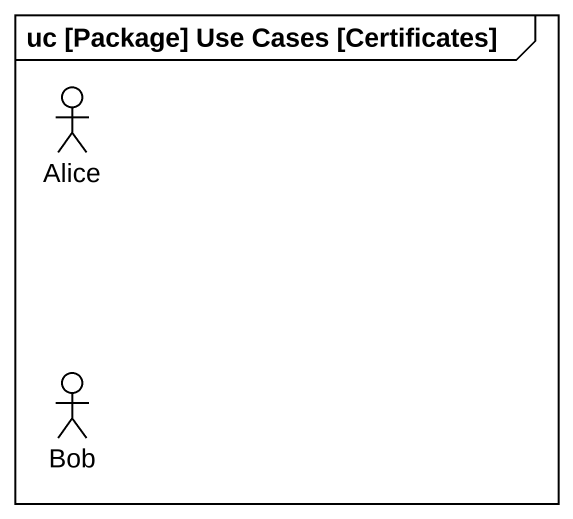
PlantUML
@startuml
mainframe uc [Package] Use Cases [Certificates]
actor Alice
actor Bob
@enduml
